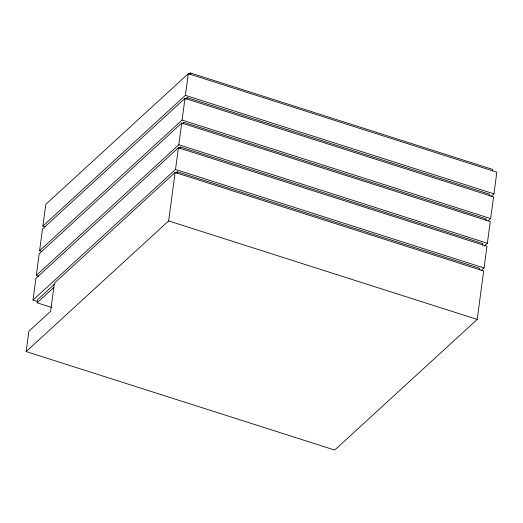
<?xml version="1.0" encoding="UTF-8"?>
<svg xmlns="http://www.w3.org/2000/svg" width="523" height="523" viewBox="0 0 523 523"><rect width="100%" height="100%" fill="white"/><g stroke="black" fill="none" stroke-linecap="round" stroke-linejoin="round"><path stroke-width="0.78" d="M26.15 351.561L28.857 331.275L50.633 311.309L54.392 283.139L175.107 172.466L483.67 270.96L477.205 319.416L334.707 450.055L26.15 351.561L168.641 220.922L175.107 172.466M37.682 301.588L33.014 300.097L35.91 278.406L178.402 147.767L486.965 246.261L484.069 267.953L481.062 270.705M38.643 276.144L36.309 275.399L39.205 253.707L181.703 123.068L490.26 221.556L487.364 243.254L484.357 246.006M41.938 251.445L39.611 250.7L42.5 229.009L184.998 98.37L493.555 196.857L490.659 218.555L488.253 220.758M45.233 226.747L42.906 226.001L45.795 204.31L188.293 73.671L496.85 172.159L493.954 193.856L490.947 196.609M51.888 307.504L37.113 302.791L37.519 299.784L54.372 284.335M33.014 300.097L175.512 169.459L178.402 147.767M36.309 275.399L178.807 144.76L181.703 123.068M39.611 250.7L182.102 120.061L184.998 98.37M42.906 226.001L185.397 95.363L188.293 73.671M176.983 173.244L177.179 171.74L479.571 268.266L479.369 269.763M180.278 148.545L180.474 147.041L482.866 243.568L482.664 245.065M183.573 123.846L183.769 122.343L486.161 218.869L485.959 220.366M186.868 99.148L187.071 97.644L489.456 194.164L489.253 195.667M190.163 74.449L190.365 72.945L492.751 169.465L492.548 170.969M189.163 74.05L190.365 72.945M185.26 99.305L187.071 97.644M182.566 123.448L183.769 122.343M179.271 148.146L180.474 147.041M175.976 172.845L177.179 171.74M37.113 302.791L53.889 287.415M185.397 95.363L493.954 193.856M182.102 120.061L490.659 218.555M178.807 144.76L487.364 243.254M175.512 169.459L484.069 267.953M168.641 220.922L477.205 319.416"/></g></svg>
